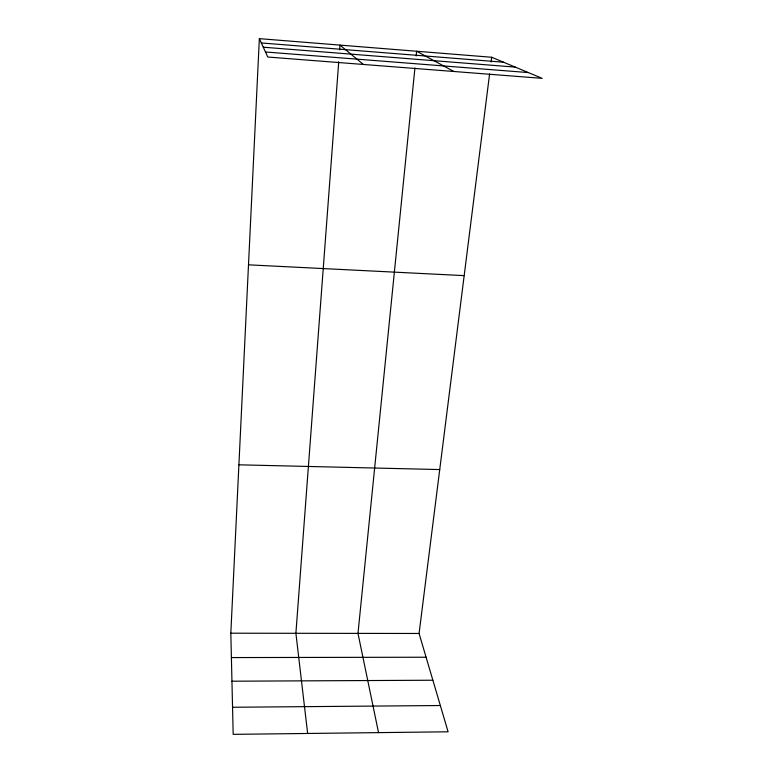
<?xml version="1.0" encoding="UTF-8"?>
<svg xmlns="http://www.w3.org/2000/svg" width="773" height="773" viewBox="0 0 773 773"><rect width="100%" height="100%" fill="white"/><g stroke="black" fill="none" stroke-linecap="round" stroke-linejoin="round"><path stroke-width="1.16" d="M489.589 73.995L419.072 633.474L448.098 731.799L233.185 734.35L230.827 633.203L259.351 38.65L491.696 57.26L542.173 78.353L267.787 57.028L259.351 38.65M338.738 61.734L295.895 633.3L307.644 733.461M339.627 49.859L339.985 45.105L363.368 64.459M414.937 67.927L357.986 633.387L378.538 732.62M416.135 56.014L416.618 51.24L453.848 71.493M491.097 62.043L491.696 57.26M232.557 707.256L440.339 705.527M231.948 681.206L432.87 680.23M231.398 657.572L426.078 657.224M230.827 633.203L419.072 633.474M238.905 464.815L439.731 469.569M248.5 264.83L464.177 275.632M263.274 47.201L515.262 67.106M265.468 51.975L528.336 72.575M261.322 42.959L503.571 62.217"/></g></svg>
